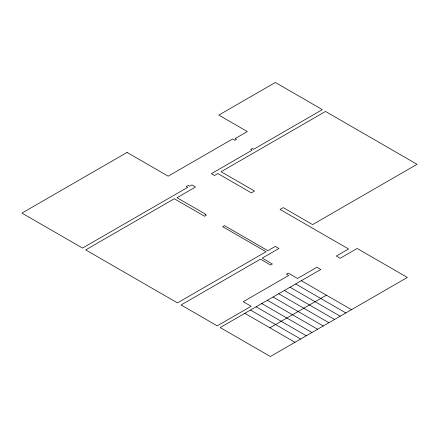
<?xml version="1.0" encoding="UTF-8"?>
<svg xmlns="http://www.w3.org/2000/svg" width="439" height="439" viewBox="0 0 439 439"><rect width="100%" height="100%" fill="white"/><g stroke="black" fill="none" stroke-linecap="round" stroke-linejoin="round"><path stroke-width="0.66" d="M269.903 327.812L326.413 295.189M301.324 280.702L351.502 309.676M295.672 283.967L345.85 312.936M290.02 287.227L340.198 316.201M284.373 290.492L334.551 319.46M278.721 293.751L328.899 322.725M273.069 297.016L323.247 325.985M267.417 300.276L317.595 329.25M261.77 303.541L311.948 332.51M256.118 306.801L306.296 335.775M250.466 310.066L300.644 339.034M244.814 313.325L294.992 342.299M127.052 152.426L21.95 213.107L82.527 248.079L187.629 187.398L186.273 186.613L188.309 185.439L189.664 186.224L191.925 184.918L195.542 187.009L177.005 197.709L205.485 214.15L205.035 214.413L206.39 215.192L204.579 216.235L174.294 198.752L85.693 249.906L177.46 302.888L266.061 251.734L222.666 226.678L224.472 225.635L267.872 250.691L275.33 246.383L278.946 248.469L262.22 258.127L272.389 263.998L270.583 265.041L260.409 259.169L181.077 304.973L217.239 325.853L251.146 306.279L243.233 301.714L288.664 275.483L286.404 274.177L288.214 273.135L297.483 278.485L316.92 267.263L320.761 269.48L220.18 327.549L270.358 356.523L407.332 277.443L357.154 248.469L340.198 258.258L336.356 256.041L348.561 248.99L280.077 209.452L283.243 207.625L312.623 224.587L417.05 164.301L325.508 111.451L221.08 171.737L254.532 191.053L251.371 192.88L217.92 173.564L214.528 175.523L211.362 173.696L252.046 150.204L250.691 149.425L252.277 148.508L253.632 149.293L322.341 109.624L275.33 82.477L218.82 115.1L247.3 131.546L235.095 138.592L236.451 139.377L234.87 140.288L232.61 138.982L168.192 176.176L127.052 152.426"/></g></svg>
